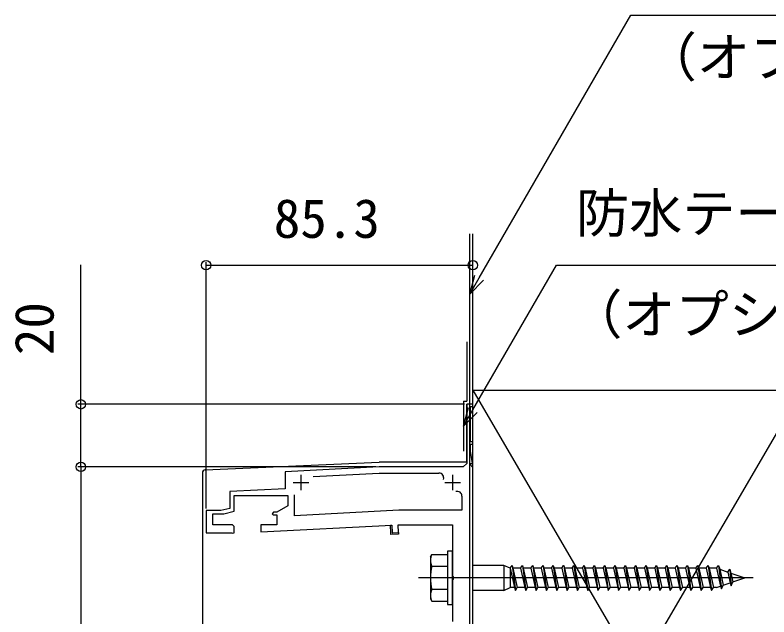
# Model space of a CAD drawing. Units: millimetres, scale not verified. Extents: x -875 to 875, y -1302 to 1296.
# Drawn here: x 493.9 to 734.9, y 845.2 to 1037.7 of the extents above; entities that cross this region are included whole.
import ezdxf
from ezdxf.enums import TextEntityAlignment as Align

# ---------------------------------------------------------------- set-up
doc = ezdxf.new("R2010")
doc.units = ezdxf.units.MM
doc.header["$LTSCALE"] = 8
for name, color, linetype in [('0-3_YKK_11', 7, 'Continuous'), ('0-4_YKK_12', 2, 'Continuous'), ('0-5_YKK_13', 4, 'Continuous'), ('0-6_YKK_D', 6, 'Continuous'), ('0-8_YSS_K', 3, 'Continuous'), ('0-9_YSS_KE', 3, 'Continuous')]:
    doc.layers.add(name, color=color, linetype=linetype)
doc.styles.add('ＭＳ ゴシック', font='')
doc.styles.get('ＭＳ ゴシック').set_extended_font_data('MS Gothic')

msp = doc.modelspace()

# ---------------------------------------------------------------- linework, layer by layer
at = {"layer": '0-3_YKK_11'}
for p, q in [((585.3, 890.698), (585.3, 885.698)), ((633.8, 890.698), (633.8, 885.698)), ((582.8, 888.198), (587.8, 888.198)), ((631.3, 888.198), (636.3, 888.198))]:
    msp.add_line(p, q, dxfattribs=at)
for points in [[(640.3, 841.198), (640.3, 893.015), (639.276, 894.04), (639.383, 894.298), (640.124, 894.298), (639.5, 898.198), (639.5, 900.498), (640.3, 900.498), (640.3, 901.198), (639.5, 901.198), (639.5, 912.498), (640.3, 912.498), (640.3, 913.198), (638.3, 913.198), (638.3, 894.298), (637.2, 893.198), (610.3, 893.198), (580.3, 891.626), (580.3, 886.198), (562.6, 885.27), (562.6, 879.893), (559.732, 879.198), (555, 879.198), (555, 872.098), (563.18, 872.098), (563.44, 871.948), (564, 872.098), (564, 873.698)], [(589.249, 890.092), (610.352, 891.198), (629.451, 891.198)], [(563, 874.698), (557.2, 874.698), (557.2, 878.198), (560.7, 878.198), (564, 878.998), (564, 883.998), (581.1, 883.998), (581.1, 880.698), (577.6, 878.698), (576.6, 878.698), (576.1, 878.198), (576.4, 877.898), (577.6, 877.898), (577.6, 874.698), (572.5, 874.698), (572.5, 872.382), (614.4, 874.578), (614.531, 872.081), (616.528, 872.186), (616.396, 874.698), (633.8, 874.698), (633.8, 858.369), (633.943, 858.177), (633.943, 857.219), (633.8, 857.027), (633.8, 843.698)], [(636.8, 883.85), (636.8, 879.298), (616.574, 879.298), (583.3, 877.554), (583.3, 884.222)]]:
    msp.add_lwpolyline(points, dxfattribs=at)
for centre, radius, start, end in [((629.451, 889.698), 1.5, 340.96856, 90.00002), ((635.3, 883.85), 1.5, 359.99998, 109.03144), ((563, 873.698), 1, 0.00001, 89.99999)]:
    msp.add_arc(centre, radius, start, end, dxfattribs=at)
at = {"layer": '0-4_YKK_12'}
msp.add_line((729.925, 857.698), (622.89, 857.698), dxfattribs=at)
at = {"layer": '0-5_YKK_13'}
for p, q in [((640.3, 913.198), (638.3, 913.198)), ((638.3, 894.698), (638.3, 913.198)), ((640.3, 771.698), (640.3, 913.198)), ((554.756, 892.24), (610.278, 894.697)), ((638.3, 894.698), (610.322, 894.698)), ((614.026, 872.578), (614.068, 872.605)), ((614.154, 873.097), (614.179, 873.097)), ((614.202, 873.098), (614.207, 873.099)), ((614.154, 871.602), (614.179, 871.602)), ((614.531, 872.081), (616.529, 872.185)), ((614.69, 871.85), (614.695, 871.852)), ((626.7, 864.448), (627.133, 865.198)), ((627.133, 865.198), (632.2, 865.198)), ((632.2, 865.198), (632.2, 850.198)), ((626.7, 864.448), (626.7, 850.948)), ((627.133, 861.456), (632.2, 861.456)), ((650.2, 861.698), (640.3, 861.698)), ((650.2, 861.698), (650.2, 853.698)), ((652.2, 860.798), (650.2, 861.698)), ((652.2, 860.798), (652.2, 854.598)), ((652.8, 861.698), (653.878, 853.698)), ((655.5, 860.798), (653.1, 860.798)), ((653.1, 860.798), (654.478, 854.598)), ((656.1, 861.698), (657.178, 853.698)), ((658.8, 860.798), (656.4, 860.798)), ((656.4, 860.798), (657.778, 854.598)), ((659.4, 861.698), (660.478, 853.698)), ((662.1, 860.798), (659.7, 860.798)), ((659.7, 860.798), (661.078, 854.598)), ((662.7, 861.698), (663.778, 853.698)), ((665.4, 860.798), (663, 860.798)), ((663, 860.798), (664.378, 854.598)), ((666, 861.698), (667.078, 853.698)), ((668.7, 860.798), (666.3, 860.798)), ((666.3, 860.798), (667.678, 854.598)), ((668.7, 860.798), (669.3, 861.698)), ((669.3, 861.698), (669.32, 861.698)), ((669.32, 861.698), (670.398, 853.698)), ((669.32, 861.698), (669.62, 860.798)), ((672, 860.798), (669.62, 860.798)), ((669.62, 860.798), (670.998, 854.598)), ((672.6, 861.698), (673.678, 853.698)), ((675.3, 860.798), (672.9, 860.798)), ((672.9, 860.798), (674.278, 854.598)), ((675.9, 861.698), (676.978, 853.698)), ((678.6, 860.798), (676.2, 860.798)), ((676.2, 860.798), (677.578, 854.598)), ((679.2, 861.698), (680.278, 853.698)), ((681.9, 860.798), (679.5, 860.798)), ((679.5, 860.798), (680.878, 854.598)), ((682.5, 861.698), (683.578, 853.698)), ((685.2, 860.798), (682.8, 860.798)), ((682.8, 860.798), (684.178, 854.598)), ((685.8, 861.698), (686.878, 853.698)), ((688.5, 860.798), (686.1, 860.798)), ((686.1, 860.798), (687.478, 854.598)), ((689.1, 861.698), (690.178, 853.698)), ((691.8, 860.798), (689.4, 860.798)), ((689.4, 860.798), (690.778, 854.598)), ((692.4, 861.698), (693.478, 853.698)), ((695.1, 860.798), (692.7, 860.798)), ((692.7, 860.798), (694.078, 854.598)), ((695.7, 861.698), (696.778, 853.698)), ((698.4, 860.798), (696, 860.798)), ((696, 860.798), (697.378, 854.598)), ((699, 861.698), (700.078, 853.698)), ((701.7, 860.798), (699.3, 860.798)), ((699.3, 860.798), (700.678, 854.598)), ((702.3, 861.698), (703.378, 853.698)), ((705, 860.798), (702.6, 860.798)), ((702.6, 860.798), (703.978, 854.598)), ((705.6, 861.698), (706.678, 853.698)), ((708.3, 860.798), (705.721, 860.798)), ((705.9, 860.798), (707.278, 854.598)), ((708.9, 861.698), (709.978, 853.698)), ((711.6, 860.798), (709.021, 860.798)), ((709.2, 860.798), (710.578, 854.598)), ((712.2, 861.698), (713.278, 853.698)), ((714.9, 860.798), (712.5, 860.798)), ((712.5, 860.798), (713.878, 854.598)), ((715.5, 861.698), (716.578, 853.698)), ((718.2, 860.798), (715.8, 860.798)), ((715.8, 860.798), (717.178, 854.598)), ((718.8, 861.698), (719.78, 854.14)), ((719.175, 860.461), (721.774, 859.567)), ((719.175, 860.461), (720.316, 855.328)), ((722.374, 860.467), (722.845, 855.195)), ((722.748, 859.231), (727.2, 857.698)), ((722.748, 859.231), (723.381, 856.383)), ((720.316, 855.328), (722.545, 856.095)), ((723.381, 856.383), (727.2, 857.698)), ((632.2, 853.94), (627.133, 853.94)), ((650.2, 853.698), (640.3, 853.698)), ((650.2, 853.698), (652.2, 854.598)), ((653.578, 854.598), (652.2, 854.598)), ((656.878, 854.598), (654.478, 854.598)), ((660.178, 854.598), (657.778, 854.598)), ((663.478, 854.598), (661.078, 854.598)), ((666.778, 854.598), (664.378, 854.598)), ((670.078, 854.598), (667.678, 854.598)), ((670.378, 853.698), (670.398, 853.698)), ((670.398, 853.698), (670.998, 854.598)), ((673.378, 854.598), (670.998, 854.598)), ((676.678, 854.598), (674.278, 854.598)), ((679.978, 854.598), (677.578, 854.598)), ((683.278, 854.598), (680.878, 854.598)), ((686.578, 854.598), (684.178, 854.598)), ((689.878, 854.598), (687.478, 854.598)), ((693.178, 854.598), (690.778, 854.598)), ((696.478, 854.598), (694.078, 854.598)), ((699.778, 854.598), (697.378, 854.598)), ((703.078, 854.598), (700.678, 854.598)), ((706.557, 854.598), (703.978, 854.598)), ((709.857, 854.598), (707.278, 854.598)), ((712.978, 854.598), (710.578, 854.598)), ((716.278, 854.598), (713.878, 854.598)), ((718.197, 854.598), (717.178, 854.598)), ((718.197, 854.598), (719.48, 855.04)), ((626.7, 850.948), (627.133, 850.198)), ((627.133, 850.198), (632.2, 850.198))]:
    msp.add_line(p, q, dxfattribs=at)
for points in [[(553.8, 891.241), (553.8, 871.115), (553.8, 836.067), (553.8, 815)], [(614.032, 872.054), (613.901, 874.552), (614.4, 874.578), (614.531, 872.081)], [(616.529, 872.185), (616.556, 871.686), (614.058, 871.555), (614.032, 872.054)], [(652.2, 860.798), (652.8, 861.698), (653.1, 860.798)], [(652.2, 860.798), (653.578, 854.598), (653.878, 853.698), (654.478, 854.598)], [(655.5, 860.798), (656.1, 861.698), (656.4, 860.798)], [(655.5, 860.798), (656.878, 854.598), (657.178, 853.698), (657.778, 854.598)], [(658.8, 860.798), (659.4, 861.698), (659.7, 860.798)], [(658.8, 860.798), (660.178, 854.598), (660.478, 853.698), (661.078, 854.598)], [(662.1, 860.798), (662.7, 861.698), (663, 860.798)], [(662.1, 860.798), (663.478, 854.598), (663.778, 853.698), (664.378, 854.598)], [(665.4, 860.798), (666, 861.698), (666.3, 860.798)], [(665.4, 860.798), (666.778, 854.598), (667.078, 853.698), (667.678, 854.598)], [(668.7, 860.798), (670.078, 854.598), (670.378, 853.698)], [(672, 860.798), (672.6, 861.698), (672.9, 860.798)], [(672, 860.798), (673.378, 854.598), (673.678, 853.698), (674.278, 854.598)], [(675.3, 860.798), (675.9, 861.698), (676.2, 860.798)], [(675.3, 860.798), (676.678, 854.598), (676.978, 853.698), (677.578, 854.598)], [(678.6, 860.798), (679.2, 861.698), (679.5, 860.798)], [(678.6, 860.798), (679.978, 854.598), (680.278, 853.698), (680.878, 854.598)], [(681.9, 860.798), (682.5, 861.698), (682.8, 860.798)], [(681.9, 860.798), (683.278, 854.598), (683.578, 853.698), (684.178, 854.598)], [(685.2, 860.798), (685.8, 861.698), (686.1, 860.798)], [(685.2, 860.798), (686.578, 854.598), (686.878, 853.698), (687.478, 854.598)], [(688.5, 860.798), (689.1, 861.698), (689.4, 860.798)], [(688.5, 860.798), (689.878, 854.598), (690.178, 853.698), (690.778, 854.598)], [(691.8, 860.798), (692.4, 861.698), (692.7, 860.798)], [(691.8, 860.798), (693.178, 854.598), (693.478, 853.698), (694.078, 854.598)], [(695.1, 860.798), (695.7, 861.698), (696, 860.798)], [(695.1, 860.798), (696.478, 854.598), (696.778, 853.698), (697.378, 854.598)], [(698.4, 860.798), (699, 861.698), (699.3, 860.798)], [(698.4, 860.798), (699.778, 854.598), (700.078, 853.698), (700.678, 854.598)], [(701.7, 860.798), (702.3, 861.698), (702.6, 860.798)], [(701.7, 860.798), (703.078, 854.598), (703.378, 853.698), (703.978, 854.598)], [(705, 860.798), (705.6, 861.698), (705.9, 860.798)], [(705, 860.798), (706.378, 854.598), (706.678, 853.698), (707.278, 854.598)], [(708.3, 860.798), (708.9, 861.698), (709.2, 860.798)], [(708.3, 860.798), (709.678, 854.598), (709.978, 853.698), (710.578, 854.598)], [(711.6, 860.798), (712.2, 861.698), (712.5, 860.798)], [(711.6, 860.798), (712.978, 854.598), (713.278, 853.698), (713.878, 854.598)], [(714.9, 860.798), (715.5, 861.698), (715.8, 860.798)], [(714.9, 860.798), (716.278, 854.598), (716.578, 853.698), (717.178, 854.598)], [(718.2, 860.798), (718.8, 861.698), (719.175, 860.461)], [(718.2, 860.798), (719.48, 855.04), (719.78, 854.14), (720.316, 855.328)], [(721.774, 859.567), (722.374, 860.467), (722.748, 859.231)], [(721.774, 859.567), (722.545, 856.095), (722.845, 855.195), (723.381, 856.383)]]:
    msp.add_lwpolyline(points, dxfattribs=at)
msp.add_lwpolyline([(633.8, 866.198), (632.2, 866.198), (632.2, 849.198), (633.8, 849.198)], close=True, dxfattribs=at)
for centre, radius, start, end in [((554.8, 891.241), 1, 92.53356, 180), ((630.958, 863.327), 4.258, 153.93616, 206.06384), ((643.227, 857.698), 16.527, 166.85543, 193.14457), ((630.958, 852.069), 4.258, 153.93616, 206.06384)]:
    msp.add_arc(centre, radius, start, end, dxfattribs=at)
at = {"layer": '0-6_YKK_D'}
for p, q in [((555, 879.898), (555, 958.7)), ((555, 957.7), (640.3, 957.7)), ((640.3, 913.898), (640.3, 958.7)), ((637.6, 913.198), (514, 913.198)), ((609.308, 893.198), (514, 893.198)), ((609.308, 893.198), (514, 893.198)), ((515, 893.198), (515, 773.198))]:
    msp.add_line(p, q, dxfattribs=at)
for points in [[(639.3, 948.48), (642.3, 953.676), (690.811, 1037.7), (858.01, 1037.7)], [(515, 893.198), (515, 913.198), (515, 957.8)], [(637.3, 906.198), (640.3, 911.394), (667.035, 957.7), (795.307, 957.7)], [(643.692, 952.872), (639.3, 948.48), (640.908, 954.48)], [(641.692, 910.59), (637.3, 906.198), (638.908, 912.198)]]:
    msp.add_lwpolyline(points, dxfattribs=at)
for centre in [(555, 957.7), (640.3, 957.7), (515, 913.198), (515, 893.198), (515, 893.198)]:
    msp.add_circle(centre, 1.5, dxfattribs=at)
at = {"layer": '0-8_YSS_K'}
for p, q in [((640.3, 917.7), (640.3, 967.7)), ((745.3, 917.7), (640.3, 737.7)), ((640.3, 917.7), (745.3, 737.7))]:
    msp.add_line(p, q, dxfattribs=at)
msp.add_lwpolyline([(640.3, 917.7), (745.3, 917.7), (745.3, 737.7), (640.3, 737.7)], close=True, dxfattribs=at)
at = {"layer": '0-9_YSS_KE'}
for p, q in [((639.3, 771.7), (639.3, 967.7)), ((638.3, 933.2), (638.3, 914.198)), ((637.3, 914.198), (638.3, 914.198)), ((637.3, 914.198), (637.3, 898.198))]:
    msp.add_line(p, q, dxfattribs=at)

# ---------------------------------------------------------------- texts
at = {"layer": '0-6_YKK_D', "style": 'ＭＳ ゴシック'}
for s, p in [('（オプション）', (694.868, 1014.307)), ('防水テープ', (673.216, 964.409)), ('85.3', (576.641, 962.7)), ('（オプション）', (671.091, 932.019))]:
    msp.add_text(s, height=12.46, dxfattribs=at).set_placement(p, align=Align.BOTTOM_LEFT)
msp.add_text('20', height=12.46, rotation=90, dxfattribs=at).set_placement((510, 928.942), align=Align.BOTTOM_LEFT)

doc.saveas('drawing.dxf')
